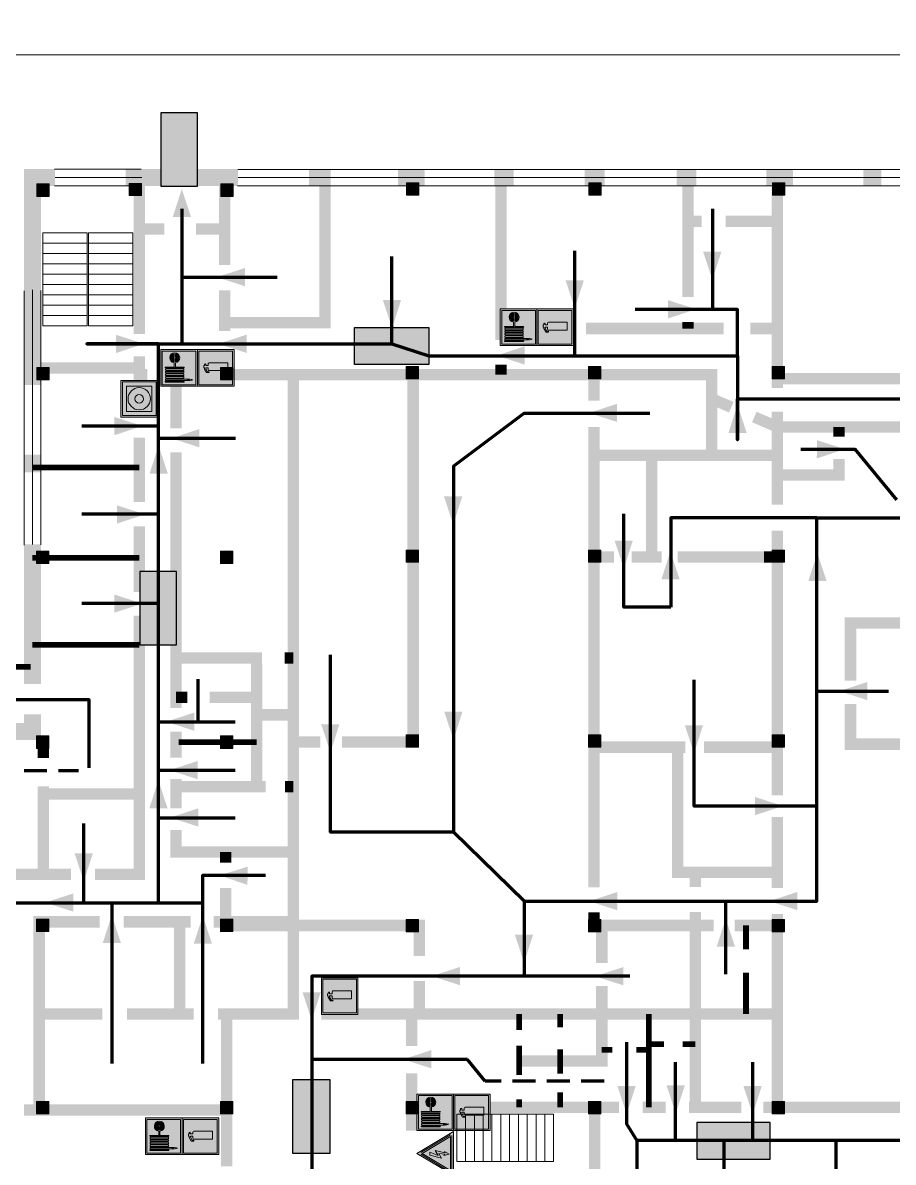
# Model space of a CAD drawing. Header units: millimetres. Extents: x 13810 to 67229, y 12374 to 21950.
# Drawn here: x 21347.9 to 21500.2, y 15143.7 to 15343 of the extents above; entities that cross this region are included whole.
import ezdxf

# ---------------------------------------------------------------- set-up
doc = ezdxf.new("R2010")
doc.units = ezdxf.units.MM
doc.linetypes.add('{ Wide Dash }', pattern=[12, 4, -2, 4, -2])
doc.layers.add('План_Штампы', color=7, linetype='Continuous')

# ---------------------------------------------------------------- blocks, each defined once
blk = doc.blocks.new('A$C32E8229D')
at = {"true_color": 0xffffff}
blk.add_hatch(color=7, dxfattribs=at).paths.add_polyline_path([(0, 0), (0, -8), (16, -8), (16, 0)])
h = blk.add_hatch(color=126)
h.paths.add_polyline_path([(0.2, -0.2), (15.8, -0.2), (15.8, -7.8), (0.2, -7.8)])
h.paths.add_polyline_path([(13.49, -2.05), (12.08, -2.05), (11.37, -2.63, 0.162397), (11.29, -2.84), (11.29, -3.63), (10.35, -3.63), (10.35, -4.05), (11.68, -4.05), (11.68, -3.48), (12.26, -4.28), (11.29, -5.1), (11.29, -6.78), (11.85, -6.78), (11.85, -5.44), (12.8, -4.64), (12.8, -5.94), (14.46, -5.94), (14.46, -5.39), (13.45, -5.39), (13.45, -3.97), (12.46, -2.59), (13.15, -2.59), (13.69, -3.34), (14.18, -3)], flags=16)
h.paths.add_polyline_path([(10.74, -1.82, 1), (11.8, -1.82, 1)], flags=16)
h.paths.add_polyline_path([(9.39, -3.59), (5.99, -3.59), (6.56, -3.03), (5.91, -3.03), (5.1, -3.83), (5.91, -4.64), (6.56, -4.64), (5.99, -4.09), (9.39, -4.09)], flags=16)
h.paths.add_polyline_path([(4.29, -1.08), (1.72, -1.08), (1.72, -6.6), (4.29, -6.6)], flags=16)
at = {"color": 126}
blk.add_lwpolyline([(16, -8), (0, -8), (0, 0), (16, 0)], close=True, dxfattribs=at)
blk = doc.blocks.new('A$C54414219')
at = {"true_color": 0xffffff}
h = blk.add_hatch(color=7, dxfattribs=at)
h.paths.add_polyline_path([(2.39, -9.45), (2.39, -18.3), (11.23, -18.3), (11.23, -9.45)], flags=0)
h.paths.add_polyline_path([(10.71, -13.87, -1), (2.92, -13.87, -1)], flags=0)
h.paths.add_polyline_path([(8.3, -13.87, -1), (5.33, -13.87, -1)], flags=0)
h.paths.add_polyline_path([(0.41, -7.47), (0.41, -20.27), (13.21, -20.27), (13.21, -7.47)])
h.paths.add_polyline_path([(0.92, -19.77), (12.71, -19.77), (12.71, -7.98), (0.92, -7.98)], flags=16)
h.paths.add_polyline_path([(11.23, -9.45), (11.23, -18.3), (2.39, -18.3), (2.39, -9.45)], flags=0)
at = {"lineweight": 5}
h = blk.add_hatch(color=242, dxfattribs=at)
h.paths.add_polyline_path([(12.71, -7.98), (0.92, -7.98), (0.92, -19.77), (12.71, -19.77)])
h.paths.add_polyline_path([(11.23, -18.3), (2.39, -18.3), (2.39, -9.45), (11.23, -9.45)], flags=16)
h.paths.add_polyline_path([(10.71, -13.87, -1), (2.92, -13.87, -1)], flags=0)
h.paths.add_polyline_path([(8.3, -13.87, -1), (5.33, -13.87, -1)], flags=0)
at = {"true_color": 0xffffff}
h = blk.add_hatch(color=7, dxfattribs=at)
h.paths.add_polyline_path([(2.39, -9.45), (2.39, -18.3), (11.23, -18.3), (11.23, -9.45)])
h.paths.add_polyline_path([(10.71, -13.87, -1), (2.92, -13.87, -1)], flags=16)
h.paths.add_polyline_path([(8.3, -13.87, -1), (5.33, -13.87, -1)], flags=0)
at = {"lineweight": 5}
h = blk.add_hatch(color=242, dxfattribs=at)
h.paths.add_polyline_path([(2.92, -13.87, 1), (10.71, -13.87, 1)])
h.paths.add_polyline_path([(8.3, -13.87, -1), (5.33, -13.87, -1)], flags=16)
at = {"color": 242, "lineweight": 5}
for p, q in [((0.41, -20.27), (0.41, -7.47)), ((0.41, -7.47), (13.21, -7.47)), ((0.41, -7.47), (13.21, -7.47)), ((13.21, -20.27), (13.21, -7.47)), ((0.41, -20.27), (13.21, -20.27))]:
    blk.add_line(p, q, dxfattribs=at)
for points in [[(0.92, -7.98), (12.71, -7.98), (12.71, -19.77), (0.92, -19.77)], [(2.39, -9.45), (11.23, -9.45), (11.23, -18.3), (2.39, -18.3)]]:
    blk.add_lwpolyline(points, close=True, dxfattribs=at)
for radius in [3.89, 1.49]:
    blk.add_circle((6.81, -13.87), radius, dxfattribs=at)
blk = doc.blocks.new('A$C7B4425F7')
at = {"true_color": 0xffffff}
blk.add_hatch(color=7, dxfattribs=at).paths.add_polyline_path([(0, 0), (-16, 0), (-16, -8), (0, -8)])
h = blk.add_hatch(color=126)
h.paths.add_polyline_path([(-0.2, -0.2), (-15.8, -0.2), (-15.8, -7.8), (-0.2, -7.8)])
h.paths.add_polyline_path([(-11.76, -2.03), (-11.76, -3.66), (-11.17, -3.66, -0.568275), (-11.17, -6.18), (-12.58, -6.18), (-12.58, -2.03)], flags=16)
h.paths.add_polyline_path([(-13.33, -4.12, -0.495768), (-13.59, -6.18), (-15.03, -6.18), (-15.03, -2.03), (-13.59, -2.03, -0.487973)], flags=16)
h.paths.add_polyline_path([(-10.25, -2.03), (-9.48, -2.03), (-9.48, -6.18), (-10.25, -6.18)], flags=16)
h.paths.add_polyline_path([(-13.84, -3.69), (-14.24, -3.69), (-14.24, -3.03), (-13.9, -3.03, -0.692621)], flags=0)
h.paths.add_polyline_path([(-9.15, -2.03), (-8.4, -2.03), (-8.04, -3.07), (-7.68, -2.03), (-6.93, -2.03), (-7.64, -4.1), (-6.93, -6.18), (-7.68, -6.18), (-8.04, -5.14), (-8.4, -6.18), (-9.15, -6.18), (-8.44, -4.1)], flags=16)
h.paths.add_polyline_path([(-11.76, -4.46), (-11.42, -4.46, -0.692621), (-11.36, -5.12), (-11.76, -5.12)], flags=0)
h.paths.add_polyline_path([(-13.9, -5.2), (-14.24, -5.2), (-14.24, -4.55), (-13.84, -4.55, -0.708038)], flags=0)
edge = h.paths.add_edge_path(flags=16)
edge.add_ellipse((-5.51, -4.08), major_axis=(0, 2.05), ratio=0.586184, start_angle=0, end_angle=360)
edge = h.paths.add_edge_path(flags=0)
edge.add_ellipse((-5.51, -4.08), major_axis=(0, 1.14), ratio=0.454828, start_angle=0, end_angle=360)
h.paths.add_polyline_path([(-4.13, -4.96, 0.377264), (-3.48, -4.52, 0.0555), (-3.16, -2.03), (-1.66, -2.03), (-1.66, -4.96), (-0.96, -4.96), (-0.96, -7.01), (-1.75, -7.01), (-1.75, -6.18), (-3.3, -6.18), (-3.3, -7.02), (-4.13, -7.02)], flags=16)
h.paths.add_polyline_path([(-2.73, -2.91), (-2.28, -2.91), (-2.28, -4.96), (-3.05, -4.96, 0.079136)], flags=0)
at = {"color": 126}
blk.add_lwpolyline([(-16, -8), (0, -8), (0, 0), (-16, 0)], close=True, dxfattribs=at)
blk = doc.blocks.new('A$C3AD82952')
at = {"true_color": 0xf5f5ff}
h = blk.add_hatch(color=7, dxfattribs=at)
h.dxf.hatch_style = 1
h.paths.add_polyline_path([(8.21, 8.73, 0.414214), (7.89, 9.05), (7.22, 9.05), (7.22, 9.92), (7.59, 9.92, 1), (7.57, 10.36), (7.22, 10.36), (7.22, 10.6), (6.43, 10.6), (6.43, 10.36), (6.01, 10.36), (4.74, 9.59), (4.74, 8.69), (4.98, 8.73), (4.98, 9.26), (6.12, 9.91), (6.43, 9.91), (6.43, 9.05), (5.76, 9.05, 0.414214), (5.44, 8.73), (5.44, 2.2), (8.21, 2.2)], flags=0)
h.paths.add_polyline_path([(12.8, 12.8), (0, 12.8), (0, 0), (12.8, 0)])
h.paths.add_polyline_path([(0.51, 12.29), (12.29, 12.29), (12.29, 0.51), (0.51, 0.51)], flags=16)
h.paths.add_polyline_path([(4.74, 9.59), (6.01, 10.36), (6.43, 10.36), (6.43, 10.6), (7.22, 10.6), (7.22, 10.36), (7.59, 10.36, -0.94586), (7.59, 9.92), (7.22, 9.92), (7.22, 9.05), (7.89, 9.05, -0.414214), (8.21, 8.73), (8.21, 2.2), (5.44, 2.2), (5.44, 8.73, -0.414214), (5.76, 9.05), (6.43, 9.05), (6.43, 9.91), (6.12, 9.91), (4.98, 9.26), (4.98, 8.73), (4.74, 8.69)], flags=0)
h = blk.add_hatch(color=242)
h.dxf.hatch_style = 1
h.paths.add_polyline_path([(12.29, 12.29), (0.51, 12.29), (0.51, 0.51), (12.29, 0.51)])
h.paths.add_polyline_path([(4.74, 8.69), (4.74, 9.59), (6.01, 10.36), (6.43, 10.36), (6.43, 10.6), (7.22, 10.6), (7.22, 10.36), (7.59, 10.36, -0.94586), (7.59, 9.92), (7.22, 9.92), (7.22, 9.05), (7.89, 9.05, -0.414214), (8.21, 8.73), (8.21, 2.2), (5.44, 2.2), (5.44, 8.73, -0.414214), (5.76, 9.05), (6.43, 9.05), (6.43, 9.91), (6.12, 9.91), (4.98, 9.26), (4.98, 8.73)], flags=16)
h = blk.add_hatch(color=7, dxfattribs=at)
h.dxf.hatch_style = 1
h.paths.add_polyline_path([(8.21, 8.73, 0.414214), (7.89, 9.05), (7.22, 9.05), (7.22, 9.92), (7.59, 9.92, 1), (7.57, 10.36), (7.22, 10.36), (7.22, 10.6), (6.43, 10.6), (6.43, 10.36), (6.01, 10.36), (4.74, 9.59), (4.74, 8.69), (4.98, 8.73), (4.98, 9.26), (6.12, 9.91), (6.43, 9.91), (6.43, 9.05), (5.76, 9.05, 0.414214), (5.44, 8.73), (5.44, 2.2), (8.21, 2.2)])
at = {"color": 242, "lineweight": 5}
for p, q in [((0, 0), (0, 12.8)), ((0, 12.8), (12.8, 12.8)), ((12.8, 0), (12.8, 12.8)), ((6.01, 10.36), (4.74, 9.59)), ((4.74, 9.59), (4.74, 8.69)), ((4.74, 8.69), (4.98, 8.73)), ((4.98, 9.26), (6.12, 9.91)), ((4.98, 8.73), (4.98, 9.26)), ((5.44, 2.2), (5.44, 8.73)), ((5.76, 9.05), (6.43, 9.05)), ((6.01, 10.36), (6.43, 10.36)), ((6.12, 9.91), (6.43, 9.91)), ((7.22, 10.6), (6.43, 10.6)), ((6.43, 10.6), (6.43, 10.36)), ((6.43, 9.91), (6.43, 9.05)), ((7.22, 10.36), (7.22, 10.6)), ((7.59, 10.36), (7.22, 10.36)), ((7.22, 9.05), (7.22, 9.92)), ((7.59, 9.92), (7.22, 9.92)), ((7.89, 9.05), (7.22, 9.05)), ((8.21, 2.2), (8.21, 8.73)), ((0, 0), (12.8, 0)), ((5.44, 2.2), (8.21, 2.2))]:
    blk.add_line(p, q, dxfattribs=at)
blk.add_lwpolyline([(0.51, 12.29), (12.29, 12.29), (12.29, 0.51), (0.51, 0.51)], close=True, dxfattribs=at)
for centre, radius, start, end in [((5.76, 8.73), 0.32, 90, 180), ((7.58, 10.14), 0.223, 273.1875, 86.8125), ((7.89, 8.73), 0.32, 0, 90)]:
    blk.add_arc(centre, radius, start, end, dxfattribs=at)
blk = doc.blocks.new('A$C37112FD5')
at = {"true_color": 0xf5f5ff}
h = blk.add_hatch(color=7, dxfattribs=at)
h.dxf.hatch_style = 1
h.paths.add_polyline_path([(12.8, -7.4), (0, -7.4), (0, -20.2), (12.8, -20.2)])
h.paths.add_polyline_path([(12.29, -7.91), (12.29, -19.69), (0.51, -19.69), (0.51, -7.91)], flags=16)
h.paths.add_polyline_path([(4.98, -9.04, -0.42597), (5.17, -9.22), (5.17, -12.25), (5.17, -15.29, -0.432244), (4.98, -15.47), (4.83, -15.47, -0.42597), (4.64, -15.29), (4.64, -12.25), (4.64, -9.22, -0.432244), (4.83, -9.04)], flags=0)
h.paths.add_polyline_path([(4.28, -9.22), (4.28, -12.25), (4.28, -15.29, -0.432244), (4.09, -15.47), (3.94, -15.47, -0.42597), (3.75, -15.29), (3.75, -12.25), (3.75, -9.22, -0.432244), (3.94, -9.04), (4.09, -9.04, -0.42597)], flags=0)
h.paths.add_polyline_path([(5.72, -9.04), (5.87, -9.04, -0.42597), (6.06, -9.22), (6.06, -12.25), (6.06, -15.29, -0.432244), (5.87, -15.47), (5.72, -15.47, -0.42597), (5.53, -15.29), (5.53, -12.25), (5.53, -9.22, -0.432244)], flags=0)
h.paths.add_polyline_path([(6.42, -8.9), (6.5, -8.9, -0.42597), (6.69, -9.08), (6.69, -12.03), (8.21, -12.03, -15.824349), (8.21, -12.47), (6.69, -12.47), (6.69, -15.42, -0.432244), (6.5, -15.6), (6.42, -15.6)], flags=0)
h.paths.add_polyline_path([(3.39, -9.22), (3.39, -12.25), (3.39, -15.29, -0.432244), (3.2, -15.47), (3.05, -15.47, -0.42597), (2.85, -15.29), (2.85, -12.25), (2.85, -9.22, -0.432244), (3.05, -9.04), (3.2, -9.04, -0.42597)], flags=0)
h.paths.add_polyline_path([(2.5, -9.22), (2.5, -16.71), (1.96, -16.71), (1.96, -9.22, -0.432244), (2.15, -9.04), (2.31, -9.04, -0.42597)], flags=0)
h.paths.add_polyline_path([(1.61, -8.9), (1.61, -15.6), (1.57, -15.6, -0.42597), (1.37, -15.42), (1.37, -12.03), (1.37, -9.09, -0.432244), (1.57, -8.9)], flags=0)
h.paths.add_polyline_path([(9.76, -10.81), (9.76, -12.03), (8.49, -12.03, -0.336371)], flags=0)
h.paths.add_polyline_path([(8.49, -12.47), (9.76, -12.47), (9.76, -13.7, -0.336371)], flags=0)
h.paths.add_polyline_path([(10.11, -10.81, -0.336371), (11.38, -12.03), (10.11, -12.03)], flags=0)
h.paths.add_polyline_path([(10.11, -12.47), (11.38, -12.47, -0.336371), (10.11, -13.7)], flags=0)
h.paths.add_polyline_path([(2.5, -16.84), (2.5, -17.05), (1.97, -17.05), (1.97, -16.84)], flags=0)
h.paths.add_polyline_path([(2.5, -17.24, -0.033778), (2.24, -18.6, -0.033778), (1.97, -17.24)], flags=0)
h = blk.add_hatch(color=242)
h.dxf.hatch_style = 1
h.paths.add_polyline_path([(12.29, -7.91), (0.51, -7.91), (0.51, -19.69), (12.29, -19.69)])
h.paths.add_polyline_path([(6.42, -15.6), (6.42, -8.9), (6.5, -8.9, -0.42597), (6.69, -9.08), (6.69, -12.03), (8.21, -12.03, -15.824349), (8.21, -12.47), (6.69, -12.47), (6.69, -15.42, -0.432244), (6.5, -15.6)], flags=16)
h.paths.add_polyline_path([(5.87, -15.47), (5.72, -15.47, -0.42597), (5.53, -15.29), (5.53, -12.25), (5.53, -9.22, -0.432244), (5.72, -9.04), (5.87, -9.04, -0.42597), (6.06, -9.22), (6.06, -12.25), (6.06, -15.29, -0.432244)], flags=16)
h.paths.add_polyline_path([(4.98, -15.47), (4.83, -15.47, -0.42597), (4.64, -15.29), (4.64, -12.25), (4.64, -9.22, -0.432244), (4.83, -9.04), (4.98, -9.04, -0.42597), (5.17, -9.22), (5.17, -12.25), (5.17, -15.29, -0.432244)], flags=16)
h.paths.add_polyline_path([(4.09, -15.47), (3.94, -15.47, -0.42597), (3.75, -15.29), (3.75, -12.25), (3.75, -9.22, -0.432244), (3.94, -9.04), (4.09, -9.04, -0.42597), (4.28, -9.22), (4.28, -12.25), (4.28, -15.29, -0.432244)], flags=16)
h.paths.add_polyline_path([(3.2, -15.47), (3.05, -15.47, -0.42597), (2.85, -15.29), (2.85, -12.25), (2.85, -9.22, -0.432244), (3.05, -9.04), (3.2, -9.04, -0.42597), (3.39, -9.22), (3.39, -12.25), (3.39, -15.29, -0.432244)], flags=16)
h.paths.add_polyline_path([(2.5, -17.05), (1.97, -17.05), (1.97, -16.84), (2.5, -16.84)], flags=16)
h.paths.add_polyline_path([(2.5, -17.24, -0.033778), (2.24, -18.6, -0.033778), (1.97, -17.24)], flags=16)
h.paths.add_polyline_path([(2.5, -16.71), (1.96, -16.71), (1.96, -9.22, -0.432244), (2.15, -9.04), (2.31, -9.04, -0.42597), (2.5, -9.22)], flags=16)
h.paths.add_polyline_path([(1.61, -15.6), (1.57, -15.6, -0.42597), (1.37, -15.42), (1.37, -12.03), (1.37, -9.09, -0.432244), (1.57, -8.9), (1.61, -8.9)], flags=16)
h.paths.add_polyline_path([(8.49, -12.47), (9.76, -12.47), (9.76, -13.7, -0.336371)], flags=0)
h.paths.add_polyline_path([(10.11, -13.7), (10.11, -12.47), (11.38, -12.47, -0.336371)], flags=0)
h.paths.add_polyline_path([(8.49, -12.03, -0.336371), (9.76, -10.81), (9.76, -12.03)], flags=0)
h.paths.add_polyline_path([(10.11, -12.03), (10.11, -10.81, -0.336371), (11.38, -12.03)], flags=0)
h = blk.add_hatch(color=7, dxfattribs=at)
h.dxf.hatch_style = 1
h.paths.add_polyline_path([(1.61, -8.9), (1.57, -8.9, 0.432244), (1.37, -9.09), (1.37, -12.03), (1.37, -15.42, 0.42597), (1.57, -15.6), (1.61, -15.6)])
h.paths.add_polyline_path([(2.5, -9.22, 0.42597), (2.31, -9.04), (2.15, -9.04, 0.432244), (1.96, -9.22), (1.96, -16.71), (2.5, -16.71)])
h.paths.add_polyline_path([(2.5, -16.84), (1.97, -16.84), (1.97, -17.05), (2.5, -17.05)])
h.paths.add_polyline_path([(2.5, -17.24), (1.97, -17.24, 0.033778), (2.24, -18.6, 0.033778)])
h.paths.add_polyline_path([(3.39, -12.25), (3.39, -9.22, 0.42597), (3.2, -9.04), (3.05, -9.04, 0.432244), (2.85, -9.22), (2.85, -12.25), (2.85, -15.29, 0.42597), (3.05, -15.47), (3.2, -15.47, 0.432244), (3.39, -15.29)])
h.paths.add_polyline_path([(4.28, -12.25), (4.28, -9.22, 0.42597), (4.09, -9.04), (3.94, -9.04, 0.432244), (3.75, -9.22), (3.75, -12.25), (3.75, -15.29, 0.42597), (3.94, -15.47), (4.09, -15.47, 0.432244), (4.28, -15.29)])
h.paths.add_polyline_path([(5.17, -12.25), (5.17, -9.22, 0.42597), (4.98, -9.04), (4.83, -9.04, 0.432244), (4.64, -9.22), (4.64, -12.25), (4.64, -15.29, 0.42597), (4.83, -15.47), (4.98, -15.47, 0.432244), (5.17, -15.29)])
h.paths.add_polyline_path([(6.06, -12.25), (6.06, -9.22, 0.42597), (5.87, -9.04), (5.72, -9.04, 0.432244), (5.53, -9.22), (5.53, -12.25), (5.53, -15.29, 0.42597), (5.72, -15.47), (5.87, -15.47, 0.432244), (6.06, -15.29)])
h.paths.add_polyline_path([(6.69, -12.47), (8.21, -12.47, 15.824349), (8.21, -12.03), (6.69, -12.03), (6.69, -9.08, 0.42597), (6.5, -8.9), (6.42, -8.9), (6.42, -15.6), (6.5, -15.6, 0.432244), (6.69, -15.42)])
h.paths.add_polyline_path([(8.49, -12.47), (9.76, -12.47), (9.76, -13.7, -0.336371)], flags=16)
h.paths.add_polyline_path([(8.49, -12.03, -0.336371), (9.76, -10.81), (9.76, -12.03)], flags=16)
h.paths.add_polyline_path([(10.11, -12.47), (11.38, -12.47, -0.336371), (10.11, -13.7)], flags=16)
h.paths.add_polyline_path([(10.11, -12.03), (10.11, -10.81, -0.336371), (11.38, -12.03)], flags=16)
h = blk.add_hatch(color=242)
h.dxf.hatch_style = 1
h.paths.add_polyline_path([(9.76, -10.81, 0.336371), (8.49, -12.03), (9.76, -12.03)])
h.paths.add_polyline_path([(10.11, -10.81), (10.11, -12.03), (11.38, -12.03, 0.336371)])
h.paths.add_polyline_path([(11.38, -12.47), (10.11, -12.47), (10.11, -13.7, 0.336371)])
h.paths.add_polyline_path([(9.76, -12.47), (8.49, -12.47, 0.336371), (9.76, -13.7)])
at = {"color": 242, "lineweight": 5}
for p, q in [((0, -20.2), (0, -7.4)), ((0, -7.4), (12.8, -7.4)), ((12.8, -20.2), (12.8, -7.4)), ((1.37, -12.03), (1.37, -9.08)), ((1.57, -8.9), (1.61, -8.9)), ((1.61, -8.9), (1.61, -15.6)), ((1.96, -16.71), (1.96, -9.22)), ((2.15, -9.04), (2.31, -9.04)), ((2.5, -16.71), (2.5, -9.22)), ((2.85, -12.25), (2.85, -9.22)), ((3.05, -9.04), (3.2, -9.04)), ((3.39, -12.25), (3.39, -9.22)), ((3.75, -12.25), (3.75, -9.22)), ((3.94, -9.04), (4.09, -9.04)), ((4.28, -12.25), (4.28, -9.22)), ((4.64, -12.25), (4.64, -9.22)), ((4.83, -9.04), (4.98, -9.04)), ((5.17, -12.25), (5.17, -9.22)), ((5.53, -12.25), (5.53, -9.22)), ((5.72, -9.04), (5.87, -9.04)), ((6.06, -12.25), (6.06, -9.22)), ((6.42, -8.9), (6.42, -15.6)), ((6.5, -8.9), (6.42, -8.9)), ((6.69, -12.03), (6.69, -9.08)), ((9.76, -10.81), (9.76, -12.03)), ((10.11, -10.81), (10.11, -12.03)), ((1.37, -12.03), (1.37, -15.42)), ((1.57, -15.6), (1.61, -15.6)), ((2.85, -12.25), (2.85, -15.29)), ((3.05, -15.47), (3.2, -15.47)), ((3.39, -12.25), (3.39, -15.29)), ((3.75, -12.25), (3.75, -15.29)), ((3.94, -15.47), (4.09, -15.47)), ((4.28, -12.25), (4.28, -15.29)), ((4.64, -12.25), (4.64, -15.29)), ((4.83, -15.47), (4.98, -15.47)), ((5.17, -12.25), (5.17, -15.29)), ((5.53, -12.25), (5.53, -15.29)), ((5.72, -15.47), (5.87, -15.47)), ((6.06, -12.25), (6.06, -15.29)), ((6.42, -15.6), (6.5, -15.6)), ((8.21, -12.03), (6.69, -12.03)), ((8.21, -12.47), (6.69, -12.47)), ((6.69, -12.47), (6.69, -15.42)), ((9.76, -12.03), (8.49, -12.03)), ((9.76, -12.47), (8.49, -12.47)), ((9.76, -12.47), (9.76, -13.7)), ((11.38, -12.03), (10.11, -12.03)), ((11.38, -12.47), (10.11, -12.47)), ((10.11, -12.47), (10.11, -13.7)), ((1.96, -16.71), (2.5, -16.71)), ((1.97, -16.84), (2.5, -16.84)), ((1.97, -17.05), (1.97, -16.84)), ((2.5, -17.05), (1.97, -17.05)), ((1.97, -17.24), (2.5, -17.24)), ((2.5, -16.84), (2.5, -17.05)), ((0, -20.2), (12.8, -20.2))]:
    blk.add_line(p, q, dxfattribs=at)
blk.add_lwpolyline([(0.51, -7.91), (12.29, -7.91), (12.29, -19.69), (0.51, -19.69)], close=True, dxfattribs=at)
for centre, radius, start, end in [((1.56, -9.09), 0.182, 87.1027, 180.6071), ((2.15, -9.22), 0.182, 87.1027, 180.6071), ((2.32, -9.22), 0.182, 359.3929, 92.8973), ((3.04, -9.22), 0.182, 87.1027, 180.6071), ((3.21, -9.22), 0.182, 359.3929, 92.8973), ((3.93, -9.22), 0.182, 87.1027, 180.6071), ((4.1, -9.22), 0.182, 359.3929, 92.8973), ((4.82, -9.22), 0.182, 87.1027, 180.6071), ((4.99, -9.22), 0.182, 359.3929, 92.8973), ((5.71, -9.22), 0.182, 87.1027, 180.6071), ((5.88, -9.22), 0.182, 359.3929, 92.8973), ((6.51, -9.09), 0.182, 359.3929, 92.8973), ((9.93, -12.25), 1.74, 187.2319, 172.7681), ((9.93, -12.25), 1.46, 96.9927, 171.3585), ((9.93, -12.25), 1.46, 8.6415, 83.0073), ((1.56, -15.42), 0.182, 179.3929, 272.8973), ((3.04, -15.29), 0.182, 179.3929, 272.8973), ((3.21, -15.29), 0.182, 267.1027, 0.6071), ((3.93, -15.29), 0.182, 179.3929, 272.8973), ((4.1, -15.29), 0.182, 267.1027, 0.6071), ((4.82, -15.29), 0.182, 179.3929, 272.8973), ((4.99, -15.29), 0.182, 267.1027, 0.6071), ((5.71, -15.29), 0.182, 179.3929, 272.8973), ((5.88, -15.29), 0.182, 267.1027, 0.6071), ((6.51, -15.42), 0.182, 267.1027, 0.6071), ((9.93, -12.25), 1.46, 188.6415, 263.0073), ((9.93, -12.25), 1.46, 276.9927, 351.3585), ((12.17, -15.98), 10.27, 187.041, 194.7793), ((-7.7, -15.98), 10.27, 345.2207, 352.959)]:
    blk.add_arc(centre, radius, start, end, dxfattribs=at)
blk = doc.blocks.new('A$C3E6D3DDE')
at = {"lineweight": 5}
h = blk.add_hatch(color=40, dxfattribs=at)
h.paths.add_polyline_path([(24.1, 1.45), (16.46, -11.35), (31.74, -11.35)])
h.paths.add_polyline_path([(24.09, -0.46), (30.03, -10.41), (18.14, -10.41)], flags=16)
h.paths.add_polyline_path([(24.54, -3.08), (23.41, -6.02), (25.13, -5.01), (24.33, -8.5), (24.82, -8.27), (23.79, -9.86), (23.4, -8.04), (23.8, -8.43), (24.04, -6.29), (22.39, -7.25), (23.44, -3.08)], flags=0)
h = blk.add_hatch(color=256, dxfattribs=at)
h.paths.add_polyline_path([(24.37, 0.03, 0.567511), (23.82, 0.03), (17.59, -10.4, 0.582454), (17.86, -10.88), (30.32, -10.88, 0.582149), (30.6, -10.4)])
h.paths.add_polyline_path([(24.09, -0.46), (18.14, -10.41), (30.03, -10.41)], flags=16)
h.paths.add_polyline_path([(24.54, -3.08), (23.41, -6.02), (25.13, -5.01), (24.33, -8.5), (24.82, -8.27), (23.79, -9.86), (23.4, -8.04), (23.8, -8.43), (24.04, -6.29), (22.39, -7.25), (23.44, -3.08)], flags=0)
h = blk.add_hatch(color=40, dxfattribs=at)
h.paths.add_polyline_path([(24.09, -0.46), (18.14, -10.41), (30.03, -10.41)])
h.paths.add_polyline_path([(24.82, -8.27), (23.79, -9.86), (23.4, -8.04), (23.8, -8.43), (24.04, -6.29), (22.39, -7.25), (23.44, -3.08), (24.54, -3.08), (23.41, -6.02), (25.13, -5.01), (24.33, -8.5)], flags=16)
at = {"color": 40, "lineweight": 5}
for p, q in [((16.46, -11.35), (24.1, 1.45)), ((24.1, 1.45), (31.74, -11.35))]:
    blk.add_line(p, q, dxfattribs=at)
at = {"lineweight": 5}
for p, q in [((17.59, -10.4), (23.82, 0.03)), ((24.37, 0.03), (30.6, -10.4)), ((18.14, -10.41), (24.09, -0.46)), ((23.44, -3.08), (22.39, -7.25)), ((23.41, -6.02), (24.54, -3.08)), ((24.54, -3.08), (23.44, -3.08)), ((24.09, -0.46), (30.03, -10.41)), ((22.39, -7.25), (24.04, -6.29)), ((25.13, -5.01), (23.41, -6.02)), ((24.04, -6.29), (23.8, -8.43)), ((24.33, -8.5), (25.13, -5.01)), ((17.86, -10.88), (30.32, -10.88)), ((18.14, -10.41), (30.03, -10.41)), ((23.8, -8.43), (23.4, -8.04)), ((23.4, -8.04), (23.79, -9.86)), ((23.79, -9.86), (24.82, -8.27)), ((24.82, -8.27), (24.33, -8.5))]:
    blk.add_line(p, q, dxfattribs=at)
at = {"color": 50, "lineweight": 5}
blk.add_line((31.74, -11.35), (16.46, -11.35), dxfattribs=at)

msp = doc.modelspace()

# ---------------------------------------------------------------- hatches: boundary and pattern name
at = {"lineweight": 0}
h = msp.add_hatch(color=256, dxfattribs=at)
h.dxf.hatch_style = 1
h.paths.add_polyline_path([(21352.58, 15314.76), (21350.42, 15314.76), (21350.42, 15312.6), (21352.58, 15312.6)])
h = msp.add_hatch(color=256, dxfattribs=at)
h.dxf.hatch_style = 1
h.paths.add_polyline_path([(21368.72, 15314.87), (21366.56, 15314.87), (21366.56, 15312.72), (21368.72, 15312.72)])
h = msp.add_hatch(color=256, dxfattribs=at)
h.dxf.hatch_style = 1
h.paths.add_polyline_path([(21384.75, 15314.76), (21382.6, 15314.76), (21382.6, 15312.6), (21384.75, 15312.6)])
h = msp.add_hatch(color=256, dxfattribs=at)
h.dxf.hatch_style = 1
h.paths.add_polyline_path([(21417.22, 15314.96), (21415.06, 15314.96), (21415.06, 15312.81), (21417.22, 15312.81)])
h = msp.add_hatch(color=256, dxfattribs=at)
h.dxf.hatch_style = 1
h.paths.add_polyline_path([(21449.11, 15314.96), (21446.95, 15314.96), (21446.95, 15312.81), (21449.11, 15312.81)])
h = msp.add_hatch(color=256, dxfattribs=at)
h.dxf.hatch_style = 1
h.paths.add_polyline_path([(21481.24, 15314.96), (21479.08, 15314.96), (21479.08, 15312.81), (21481.24, 15312.81)])
h = msp.add_hatch(color=256, dxfattribs=at)
h.dxf.hatch_style = 1
h.paths.add_polyline_path([(21352.54, 15282.65), (21350.38, 15282.65), (21350.38, 15280.49), (21352.54, 15280.49)])
h = msp.add_hatch(color=256, dxfattribs=at)
h.dxf.hatch_style = 1
h.paths.add_polyline_path([(21384.71, 15282.65), (21382.55, 15282.65), (21382.55, 15280.49), (21384.71, 15280.49)])
h = msp.add_hatch(color=256, dxfattribs=at)
h.dxf.hatch_style = 1
h.paths.add_polyline_path([(21417.18, 15282.85), (21415.02, 15282.85), (21415.02, 15280.7), (21417.18, 15280.7)])
h = msp.add_hatch(color=256, dxfattribs=at)
h.dxf.hatch_style = 1
h.paths.add_polyline_path([(21449.06, 15282.85), (21446.9, 15282.85), (21446.9, 15280.7), (21449.06, 15280.7)])
h = msp.add_hatch(color=256, dxfattribs=at)
h.dxf.hatch_style = 1
h.paths.add_polyline_path([(21481.19, 15282.85), (21479.03, 15282.85), (21479.03, 15280.7), (21481.19, 15280.7)])
h = msp.add_hatch(color=256, dxfattribs=at)
h.dxf.hatch_style = 1
h.paths.add_polyline_path([(21352.53, 15250.53), (21350.37, 15250.53), (21350.37, 15248.38), (21352.53, 15248.38)])
h = msp.add_hatch(color=256, dxfattribs=at)
h.dxf.hatch_style = 1
h.paths.add_polyline_path([(21384.7, 15250.53), (21382.54, 15250.53), (21382.54, 15248.38), (21384.7, 15248.38)])
h = msp.add_hatch(color=256, dxfattribs=at)
h.dxf.hatch_style = 1
h.paths.add_polyline_path([(21417.17, 15250.74), (21415.01, 15250.74), (21415.01, 15248.59), (21417.17, 15248.59)])
h = msp.add_hatch(color=256, dxfattribs=at)
h.dxf.hatch_style = 1
h.paths.add_polyline_path([(21449.06, 15250.74), (21446.9, 15250.74), (21446.9, 15248.59), (21449.06, 15248.59)])
h = msp.add_hatch(color=256, dxfattribs=at)
h.dxf.hatch_style = 1
h.paths.add_polyline_path([(21481.18, 15250.74), (21479.03, 15250.74), (21479.03, 15248.59), (21481.18, 15248.59)])
h = msp.add_hatch(color=256, dxfattribs=at)
h.dxf.hatch_style = 1
h.paths.add_polyline_path([(21352.5, 15218.21), (21350.34, 15218.21), (21350.34, 15216.05), (21352.5, 15216.05)])
h = msp.add_hatch(color=256, dxfattribs=at)
h.dxf.hatch_style = 1
h.paths.add_polyline_path([(21384.68, 15218.21), (21382.52, 15218.21), (21382.52, 15216.05), (21384.68, 15216.05)])
h = msp.add_hatch(color=256, dxfattribs=at)
h.dxf.hatch_style = 1
h.paths.add_polyline_path([(21417.14, 15218.42), (21414.98, 15218.42), (21414.98, 15216.26), (21417.14, 15216.26)])
h = msp.add_hatch(color=256, dxfattribs=at)
h.dxf.hatch_style = 1
h.paths.add_polyline_path([(21449.03, 15218.42), (21446.87, 15218.42), (21446.87, 15216.26), (21449.03, 15216.26)])
h = msp.add_hatch(color=256, dxfattribs=at)
h.dxf.hatch_style = 1
h.paths.add_polyline_path([(21481.16, 15218.42), (21479, 15218.42), (21479, 15216.26), (21481.16, 15216.26)])
h = msp.add_hatch(color=256, dxfattribs=at)
h.dxf.hatch_style = 1
h.paths.add_polyline_path([(21352.5, 15186.15), (21350.34, 15186.15), (21350.34, 15184), (21352.5, 15184)])
h = msp.add_hatch(color=256, dxfattribs=at)
h.dxf.hatch_style = 1
h.paths.add_polyline_path([(21384.68, 15186.15), (21382.52, 15186.15), (21382.52, 15184), (21384.68, 15184)])
h = msp.add_hatch(color=256, dxfattribs=at)
h.dxf.hatch_style = 1
h.paths.add_polyline_path([(21417.14, 15186.14), (21414.98, 15186.14), (21414.98, 15183.98), (21417.14, 15183.98)])
h = msp.add_hatch(color=256, dxfattribs=at)
h.dxf.hatch_style = 1
h.paths.add_polyline_path([(21449.03, 15186.14), (21446.87, 15186.14), (21446.87, 15183.98), (21449.03, 15183.98)])
h = msp.add_hatch(color=256, dxfattribs=at)
h.dxf.hatch_style = 1
h.paths.add_polyline_path([(21481.16, 15186.14), (21479, 15186.14), (21479, 15183.98), (21481.16, 15183.98)])
h = msp.add_hatch(color=256, dxfattribs=at)
h.dxf.hatch_style = 1
h.paths.add_polyline_path([(21352.5, 15154.3), (21350.34, 15154.3), (21350.34, 15152.15), (21352.5, 15152.15)])
h = msp.add_hatch(color=256, dxfattribs=at)
h.dxf.hatch_style = 1
h.paths.add_polyline_path([(21384.68, 15154.3), (21382.52, 15154.3), (21382.52, 15152.15), (21384.68, 15152.15)])
h = msp.add_hatch(color=256, dxfattribs=at)
h.dxf.hatch_style = 1
h.paths.add_polyline_path([(21417.14, 15154.3), (21414.98, 15154.3), (21414.98, 15152.15), (21417.14, 15152.15)])
h = msp.add_hatch(color=256, dxfattribs=at)
h.dxf.hatch_style = 1
h.paths.add_polyline_path([(21449.03, 15154.3), (21446.87, 15154.3), (21446.87, 15152.15), (21449.03, 15152.15)])
h = msp.add_hatch(color=256, dxfattribs=at)
h.dxf.hatch_style = 1
h.paths.add_polyline_path([(21481.16, 15154.3), (21479, 15154.3), (21479, 15152.15), (21481.16, 15152.15)])

# ---------------------------------------------------------------- linework, layer by layer
at = {"color": 126, "lineweight": 0, "true_color": 0x008754}
for points in [[(21121.1, 15732.36), (21721.1, 15732.36), (21721.1, 15337.36), (21121.1, 15337.36)], [(21121.1, 15337.36), (21721.1, 15337.36), (21721.1, 14942.36), (21121.1, 14942.36)]]:
    msp.add_lwpolyline(points, close=True, dxfattribs=at)
at = {"lineweight": 0}
for points, const_width in [([(21349.64, 15279.59), (21349.64, 15315.9), (21353.6, 15315.9)], 3), ([(21365.92, 15315.9), (21372.36, 15315.9)], 3), ([(21368.35, 15288.55), (21368.35, 15315.85), (21368.35, 15306.87), (21372.68, 15306.87)], 2), ([(21378.01, 15315.9), (21385.61, 15315.9)], 3), ([(21378.25, 15306.87), (21383.25, 15306.87), (21383.25, 15316.06), (21383.25, 15300.6)], 2), ([(21383.25, 15290.51), (21400.82, 15290.51), (21400.82, 15315.68)], 2), ([(21398.01, 15315.9), (21401.8, 15315.9)], 3), ([(21413.58, 15315.9), (21418.23, 15315.9)], 3), ([(21430.4, 15315.9), (21433.79, 15315.9)], 3), ([(21431.59, 15315.1), (21431.59, 15287.46)], 2), ([(21446.25, 15315.9), (21449.75, 15315.9)], 3), ([(21462.31, 15315.9), (21465.76, 15315.9)], 3), ([(21464.28, 15295), (21464.28, 15315.39), (21464.28, 15308.23), (21466.69, 15308.23)], 2), ([(21478, 15315.9), (21482.67, 15315.9)], 3), ([(21479.93, 15279.1), (21479.93, 15316.08)], 2), ([(21494.99, 15315.9), (21498.12, 15315.9)], 3), ([(21479.93, 15308.23), (21470.91, 15308.23)], 2), ([(21383.25, 15296.18), (21383.25, 15289.06)], 2), ([(21431.59, 15289.48), (21442.32, 15289.48)], 2), ([(21446.47, 15289.48), (21470.51, 15289.48)], 2), ([(21464.28, 15289.48), (21464.28, 15290.64)], 2), ([(21479.93, 15289.48), (21475.18, 15289.48)], 2), ([(21368.35, 15281.4), (21368.35, 15284.6)], 2), ([(21383.25, 15284.72), (21383.25, 15281.4)], 2), ([(21431.59, 15281.4), (21431.59, 15283.16)], 2), ([(21368.35, 15282.57), (21349.64, 15282.57)], 2), ([(21368.35, 15274.49), (21368.35, 15281.4), (21369.72, 15281.4)], 2), ([(21373.47, 15281.4), (21455.64, 15281.4)], 2), ([(21374.73, 15281.4), (21374.73, 15272.04)], 2), ([(21381.32, 15185.71), (21395.25, 15185.71), (21395.25, 15281.4)], 2), ([(21416.22, 15281.1), (21416.22, 15217.16), (21403.76, 15217.16)], 2), ([(21447.86, 15276.85), (21447.86, 15281.21)], 2), ([(21454.3, 15281.4), (21468.45, 15281.4), (21468.45, 15267.32), (21479.93, 15267.32), (21479.93, 15274.95)], 2), ([(21479.93, 15280.7), (21504.61, 15280.7)], 2), ([(21468.45, 15277.18), (21471.87, 15275.72)], 2), ([(21475.89, 15274), (21479.93, 15272.27)], 2), ([(21468.45, 15267.32), (21447.86, 15267.32), (21447.86, 15272.28)], 2), ([(21479.93, 15272.27), (21544.18, 15272.27)], 2), ([(21490.71, 15272.27), (21490.71, 15270.59)], 2), ([(21368.35, 15259.16), (21368.35, 15270.37)], 2), ([(21349.64, 15264.35), (21349.64, 15267.43)], 3), ([(21374.73, 15267.84), (21374.73, 15223.08)], 2), ([(21447.86, 15267.32), (21447.86, 15191.72)], 2), ([(21457.95, 15249.53), (21457.95, 15267.32)], 2), ([(21479.93, 15267.32), (21479.93, 15258.69)], 2), ([(21490.71, 15266.67), (21490.71, 15263.85), (21479.93, 15263.85)], 2), ([(21349.64, 15265.18), (21368.35, 15265.18)], 1), ([(21368.35, 15243.42), (21368.35, 15254.91)], 2), ([(21479.93, 15254.1), (21479.93, 15207.82)], 2), ([(21349.64, 15227.28), (21349.64, 15251.72)], 3), ([(21447.86, 15249.53), (21451.35, 15249.53)], 2), ([(21454.42, 15249.53), (21459.72, 15249.53)], 2), ([(21462.48, 15249.53), (21478.54, 15249.53)], 2), ([(21477.58, 15249.53), (21479.78, 15249.53)], 2), ([(21368.35, 15249.39), (21349.64, 15249.39)], 1), ([(21360.6, 15194), (21368.35, 15194), (21368.35, 15239.24)], 2), ([(21492.72, 15227.9), (21492.72, 15237.99), (21504.69, 15237.99), (21504.69, 15216.78), (21492.72, 15216.78), (21492.72, 15223.79)], 2), ([(21368.35, 15234.17), (21349.64, 15234.17)], 1), ([(21388.86, 15217.12), (21388.86, 15217.12), (21388.86, 15209.33), (21388.86, 15231.86), (21389.76, 15231.86), (21374.73, 15231.86)], 2), ([(21395.25, 15231.86), (21393.75, 15231.86)], 2), ([(21276.29, 15228.02), (21276.29, 15230.33), (21349.3, 15230.33), (21319.03, 15230.33), (21319.03, 15227.95)], 1), ([(21374.73, 15224.96), (21376.74, 15224.96)], 2), ([(21388.86, 15224.96), (21380.65, 15224.96)], 2), ([(21304.56, 15219), (21349.64, 15219), (21349.64, 15222)], 3), ([(21388.86, 15221.91), (21395.25, 15221.91)], 2), ([(21374.73, 15218.94), (21374.73, 15214.43)], 2), ([(21395.25, 15217.16), (21399.99, 15217.16)], 2), ([(21351.54, 15216.5), (21351.54, 15214.35)], 2), ([(21388.86, 15217.12), (21375.2, 15217.12)], 1), ([(21463.86, 15216.26), (21447.86, 15216.26)], 2), ([(21462.5, 15216.26), (21462.5, 15194.36), (21479.93, 15194.36)], 2), ([(21479.93, 15216.26), (21467.11, 15216.26)], 2), ([(21351.54, 15209.43), (21351.54, 15194)], 2), ([(21374.73, 15210.67), (21374.73, 15205.54)], 2), ([(21374.73, 15209.33), (21390.43, 15209.33)], 2), ([(21395.25, 15209.33), (21393.84, 15209.33)], 2), ([(21351.54, 15208.06), (21368.35, 15208.06)], 2), ([(21479.93, 15204.06), (21479.93, 15191.65)], 2), ([(21374.73, 15201.77), (21374.73, 15197.9), (21395.25, 15197.9)], 2), ([(21383.45, 15197.9), (21383.45, 15196.04)], 2), ([(21330.12, 15194), (21356.37, 15194)], 2), ([(21465.58, 15194.36), (21465.58, 15191.78)], 2), ([(21383.45, 15191.65), (21383.45, 15185.71)], 2), ([(21447.86, 15187.39), (21447.86, 15184.96)], 2), ([(21465.58, 15187.4), (21465.58, 15153.25)], 2), ([(21350.82, 15169.59), (21350.82, 15185.71), (21361.37, 15185.71)], 2), ([(21365.62, 15185.71), (21377.29, 15185.71)], 2), ([(21375.4, 15169.59), (21375.4, 15185.71)], 2), ([(21395.25, 15185.71), (21395.25, 15169.59), (21383.6, 15169.59), (21396.02, 15169.59)], 2), ([(21479.93, 15187.1), (21479.93, 15153.25), (21477.45, 15153.25)], 2), ([(21418.3, 15185.07), (21383.6, 15185.07)], 2), ([(21417.3, 15179.71), (21417.3, 15185.07)], 2), ([(21468.76, 15185.07), (21446.85, 15185.07)], 2), ([(21449.22, 15185.1), (21449.22, 15178.53)], 2), ([(21479, 15185.07), (21472.44, 15185.07)], 2), ([(21474.44, 15185.07), (21474.44, 15180.89)], 1), ([(21417.3, 15169.59), (21417.3, 15175.37)], 2), ([(21474.44, 15169.59), (21474.44, 15176.82)], 1), ([(21434.79, 15161.38), (21449.22, 15161.38), (21449.22, 15174.46)], 2), ([(21361.89, 15169.59), (21350.82, 15169.59), (21350.82, 15169.59)], 2), ([(21350.82, 15169.59), (21350.82, 15152.78)], 2), ([(21377.83, 15169.59), (21366.15, 15169.59)], 2), ([(21383.6, 15152.78), (21383.6, 15169.59), (21382.12, 15169.59)], 2), ([(21400.15, 15169.59), (21479.93, 15169.59)], 2), ([(21415.96, 15169.59), (21415.96, 15163.98)], 2), ([(21434.79, 15169.59), (21434.79, 15166.8)], 1), ([(21441.95, 15169.59), (21441.95, 15167.23)], 1), ([(21457.45, 15153.25), (21457.45, 15169.59), (21457.45, 15169.59), (21457.45, 15164.31), (21460.1, 15164.31)], 1), ([(21434.79, 15158.89), (21434.79, 15164.04)], 1), ([(21465.58, 15164.31), (21463.35, 15164.31)], 1), ([(21441.95, 15159.16), (21441.95, 15163.39)], 1), ([(21449.22, 15163.32), (21451.08, 15163.32)], 1), ([(21457.45, 15163.32), (21455.24, 15163.32)], 1), ([(21415.96, 15153.25), (21415.96, 15159.21)], 2), ([(21441.95, 15153.25), (21441.95, 15155.91)], 1), ([(21434.79, 15153.25), (21434.79, 15154.66)], 1), ([(21348.19, 15152.78), (21383.6, 15152.78), (21383.6, 15142.96)], 2), ([(21452.25, 15153.25), (21415.96, 15153.25), (21415.96, 15149.19)], 2), ([(21447.96, 15153.25), (21447.96, 15117.81), (21447.96, 15140.42), (21453.13, 15140.42)], 2), ([(21460.42, 15153.25), (21456.38, 15153.25)], 2), ([(21473.62, 15153.25), (21464.47, 15153.25)], 2), ([(21477.45, 15153.25), (21578.4, 15153.25)], 2)]:
    msp.add_lwpolyline(points, dxfattribs=dict(at, const_width=const_width))
for points in [[(21353.48, 15317.33), (21368.66, 15317.33)], [(21353.6, 15315.9), (21368.78, 15315.9)], [(21385.57, 15317.31), (21576.52, 15317.31)], [(21385.61, 15315.9), (21576.56, 15315.9)], [(21353.48, 15314.44), (21368.66, 15314.44)], [(21385.51, 15314.46), (21576.47, 15314.46)], [(21348.2, 15251.6), (21348.2, 15296.1)], [(21349.64, 15251.72), (21349.64, 15296.22)], [(21351.08, 15251.64), (21351.08, 15296.14)]]:
    msp.add_lwpolyline(points, dxfattribs=at)
for points in [[(21350.42, 15314.76), (21352.58, 15314.76), (21352.58, 15312.6), (21350.42, 15312.6)], [(21366.56, 15314.87), (21368.72, 15314.87), (21368.72, 15312.72), (21366.56, 15312.72)], [(21382.6, 15314.76), (21384.75, 15314.76), (21384.75, 15312.6), (21382.6, 15312.6)], [(21415.06, 15314.96), (21417.22, 15314.96), (21417.22, 15312.81), (21415.06, 15312.81)], [(21446.95, 15314.96), (21449.11, 15314.96), (21449.11, 15312.81), (21446.95, 15312.81)], [(21479.08, 15314.96), (21481.24, 15314.96), (21481.24, 15312.81), (21479.08, 15312.81)], [(21351.44, 15304.42), (21359.21, 15304.42), (21359.21, 15306.23), (21351.44, 15306.23)], [(21359.43, 15304.42), (21367.2, 15304.42), (21367.2, 15306.23), (21359.43, 15306.23)], [(21351.44, 15302.61), (21359.21, 15302.61), (21359.21, 15304.42), (21351.44, 15304.42)], [(21359.43, 15302.61), (21367.2, 15302.61), (21367.2, 15304.42), (21359.43, 15304.42)], [(21351.44, 15300.8), (21359.21, 15300.8), (21359.21, 15302.61), (21351.44, 15302.61)], [(21359.43, 15300.8), (21367.2, 15300.8), (21367.2, 15302.61), (21359.43, 15302.61)], [(21351.44, 15298.99), (21359.21, 15298.99), (21359.21, 15300.8), (21351.44, 15300.8)], [(21359.43, 15298.99), (21367.2, 15298.99), (21367.2, 15300.8), (21359.43, 15300.8)], [(21351.44, 15297.18), (21359.21, 15297.18), (21359.21, 15298.99), (21351.44, 15298.99)], [(21359.43, 15297.18), (21367.2, 15297.18), (21367.2, 15298.99), (21359.43, 15298.99)], [(21351.44, 15295.36), (21359.21, 15295.36), (21359.21, 15297.18), (21351.44, 15297.18)], [(21359.43, 15295.36), (21367.2, 15295.36), (21367.2, 15297.18), (21359.43, 15297.18)], [(21351.44, 15293.55), (21359.21, 15293.55), (21359.21, 15295.36), (21351.44, 15295.36)], [(21359.43, 15293.55), (21367.2, 15293.55), (21367.2, 15295.36), (21359.43, 15295.36)], [(21351.44, 15291.74), (21359.21, 15291.74), (21359.21, 15293.55), (21351.44, 15293.55)], [(21359.43, 15291.74), (21367.2, 15291.74), (21367.2, 15293.55), (21359.43, 15293.55)], [(21351.44, 15289.93), (21359.21, 15289.93), (21359.21, 15291.74), (21351.44, 15291.74)], [(21359.43, 15289.93), (21367.2, 15289.93), (21367.2, 15291.74), (21359.43, 15291.74)], [(21350.38, 15282.65), (21352.54, 15282.65), (21352.54, 15280.49), (21350.38, 15280.49)], [(21382.55, 15282.65), (21384.71, 15282.65), (21384.71, 15280.49), (21382.55, 15280.49)], [(21415.02, 15282.85), (21417.18, 15282.85), (21417.18, 15280.7), (21415.02, 15280.7)], [(21446.9, 15282.85), (21449.06, 15282.85), (21449.06, 15280.7), (21446.9, 15280.7)], [(21479.03, 15282.85), (21481.19, 15282.85), (21481.19, 15280.7), (21479.03, 15280.7)], [(21350.37, 15250.53), (21352.53, 15250.53), (21352.53, 15248.38), (21350.37, 15248.38)], [(21382.54, 15250.53), (21384.7, 15250.53), (21384.7, 15248.38), (21382.54, 15248.38)], [(21415.01, 15250.74), (21417.17, 15250.74), (21417.17, 15248.59), (21415.01, 15248.59)], [(21446.9, 15250.74), (21449.06, 15250.74), (21449.06, 15248.59), (21446.9, 15248.59)], [(21479.03, 15250.74), (21481.18, 15250.74), (21481.18, 15248.59), (21479.03, 15248.59)], [(21350.34, 15218.21), (21352.5, 15218.21), (21352.5, 15216.05), (21350.34, 15216.05)], [(21382.52, 15218.21), (21384.68, 15218.21), (21384.68, 15216.05), (21382.52, 15216.05)], [(21414.98, 15218.42), (21417.14, 15218.42), (21417.14, 15216.26), (21414.98, 15216.26)], [(21446.87, 15218.42), (21449.03, 15218.42), (21449.03, 15216.26), (21446.87, 15216.26)], [(21479, 15218.42), (21481.16, 15218.42), (21481.16, 15216.26), (21479, 15216.26)], [(21350.34, 15186.15), (21352.5, 15186.15), (21352.5, 15184), (21350.34, 15184)], [(21382.52, 15186.15), (21384.68, 15186.15), (21384.68, 15184), (21382.52, 15184)], [(21414.98, 15186.14), (21417.14, 15186.14), (21417.14, 15183.98), (21414.98, 15183.98)], [(21446.87, 15186.14), (21449.03, 15186.14), (21449.03, 15183.98), (21446.87, 15183.98)], [(21479, 15186.14), (21481.16, 15186.14), (21481.16, 15183.98), (21479, 15183.98)], [(21350.34, 15154.3), (21352.5, 15154.3), (21352.5, 15152.15), (21350.34, 15152.15)], [(21382.52, 15154.3), (21384.68, 15154.3), (21384.68, 15152.15), (21382.52, 15152.15)], [(21414.98, 15154.3), (21417.14, 15154.3), (21417.14, 15152.15), (21414.98, 15152.15)], [(21446.87, 15154.3), (21449.03, 15154.3), (21449.03, 15152.15), (21446.87, 15152.15)], [(21479, 15154.3), (21481.16, 15154.3), (21481.16, 15152.15), (21479, 15152.15)], [(21423.85, 15143.79), (21425.39, 15143.79), (21425.39, 15152.05), (21423.85, 15152.05)], [(21425.39, 15143.79), (21426.93, 15143.79), (21426.93, 15152.05), (21425.39, 15152.05)], [(21426.93, 15143.79), (21428.47, 15143.79), (21428.47, 15152.05), (21426.93, 15152.05)], [(21428.47, 15143.79), (21430.01, 15143.79), (21430.01, 15152.05), (21428.47, 15152.05)], [(21430.01, 15143.79), (21431.55, 15143.79), (21431.55, 15152.05), (21430.01, 15152.05)], [(21431.55, 15143.79), (21433.09, 15143.79), (21433.09, 15152.05), (21431.55, 15152.05)], [(21433.09, 15143.79), (21434.63, 15143.79), (21434.63, 15152.05), (21433.09, 15152.05)], [(21434.63, 15143.79), (21436.17, 15143.79), (21436.17, 15152.05), (21434.63, 15152.05)], [(21436.17, 15143.79), (21437.72, 15143.79), (21437.72, 15152.05), (21436.17, 15152.05)], [(21437.72, 15143.79), (21439.26, 15143.79), (21439.26, 15152.05), (21437.72, 15152.05)], [(21439.26, 15143.79), (21440.8, 15143.79), (21440.8, 15152.05), (21439.26, 15152.05)]]:
    msp.add_lwpolyline(points, close=True, dxfattribs=at)
at = {"color": 126, "lineweight": 100, "true_color": 0x008754}
for points in [[(21375.76, 15310.42), (21375.76, 15286.78)], [(21468.6, 15310.41), (21468.6, 15292.78)], [(21412.49, 15286.78), (21412.49, 15302.08)], [(21444.48, 15284.73), (21444.48, 15303.04)], [(21375.76, 15298.46), (21392.45, 15298.46)], [(21303.14, 15217.52), (21303.14, 15213.76), (21312.98, 15213.76), (21312.98, 15189.03), (21292.5, 15189.03), (21371.69, 15189.03), (21371.69, 15286.78), (21359.16, 15286.78), (21412.49, 15286.78), (21418.97, 15284.73), (21472.96, 15284.73), (21472.96, 15292.78), (21455.04, 15292.78)], [(21472.96, 15284.73), (21472.96, 15269.99), (21472.96, 15277.2), (21564.81, 15277.2), (21564.81, 15243.16), (21571.97, 15243.16)], [(21423.26, 15265.41), (21435.65, 15274.66), (21457.61, 15274.66)], [(21457.61, 15274.66), (21457.61, 15274.66)], [(21371.69, 15272.4), (21358.26, 15272.4)], [(21385.13, 15270.25), (21371.69, 15270.25)], [(21484.02, 15268.35), (21493.49, 15268.35), (21500.76, 15259.49)], [(21423.26, 15265.41), (21423.26, 15265.41), (21423.26, 15201.41), (21401.76, 15201.41), (21401.76, 15232.41)], [(21371.69, 15257.02), (21358.26, 15257.02)], [(21461.28, 15240.76), (21453.08, 15240.76), (21453.08, 15257.06)], [(21486.82, 15205.93), (21486.82, 15256.35), (21461.28, 15256.35), (21461.28, 15240.76)], [(21486.82, 15256.35), (21564.81, 15256.35)], [(21371.69, 15241.4), (21358.26, 15241.4)], [(21378.64, 15220.7), (21378.64, 15228.15)], [(21435.65, 15189.32), (21438.42, 15189.32), (21486.82, 15189.32), (21486.82, 15205.93), (21465.39, 15205.93), (21465.39, 15228.04)], [(21359.54, 15212.62), (21359.54, 15224.54), (21281.86, 15224.54)], [(21486.82, 15226.05), (21499.39, 15226.05)], [(21371.69, 15220.7), (21385.1, 15220.7)], [(21371.69, 15212.26), (21385.1, 15212.26)], [(21358.61, 15189.03), (21358.61, 15202.89)], [(21371.69, 15203.92), (21385.1, 15203.92)], [(21435.65, 15189.32), (21423.26, 15201.41)], [(21390.42, 15193.82), (21379.38, 15193.82), (21379.38, 15189.03)], [(21363.5, 15189.03), (21363.5, 15160.92)], [(21371.69, 15189.03), (21379.38, 15189.03), (21379.38, 15160.92)], [(21435.65, 15189.32), (21435.65, 15176.18)], [(21470.85, 15189.32), (21470.85, 15176.58)], [(21454.12, 15176.18), (21398.48, 15176.18), (21398.48, 15116.06)], [(21453.55, 15164.64), (21453.55, 15150.37), (21455.33, 15147.48)], [(21425.76, 15161.62), (21398.48, 15161.62)], [(21428.82, 15157.82), (21425.76, 15161.62)], [(21462.13, 15147.48), (21462.13, 15161.14)], [(21475.65, 15147.48), (21475.65, 15161.14)], [(21504.61, 15123.51), (21504.61, 15147.48), (21455.33, 15147.48), (21455.33, 15128.15)], [(21470.55, 15147.48), (21470.55, 15128.15)], [(21490.14, 15147.48), (21490.14, 15128.15)]]:
    msp.add_lwpolyline(points, dxfattribs=at)
at = {"color": 126, "linetype": '{ Wide Dash }', "lineweight": 100, "true_color": 0x008754}
for points in [[(21330.17, 15212.15), (21357.72, 15212.15)], [(21449.61, 15157.82), (21428.82, 15157.82)]]:
    msp.add_lwpolyline(points, dxfattribs=at)
at = {"layer": 'План_Штампы', "color": 126, "true_color": 0x008754}
for points in [[(21377.37, 15308.99), (21374.18, 15308.99), (21375.76, 15313.89)], [(21466.94, 15302.91), (21470.13, 15302.9), (21468.56, 15298.01)], [(21386.81, 15300.07), (21386.81, 15296.88), (21381.91, 15298.46)], [(21442.89, 15297.91), (21446.08, 15297.9), (21444.5, 15293)], [(21410.93, 15294.48), (21414.12, 15294.48), (21412.54, 15289.58)], [(21460.82, 15291.25), (21460.82, 15294.44), (21465.72, 15292.86)], [(21364.25, 15285.19), (21364.26, 15288.38), (21369.16, 15286.81)], [(21387.09, 15288.41), (21387.08, 15285.22), (21382.18, 15286.79)], [(21435.74, 15286.37), (21435.73, 15283.18), (21430.83, 15284.75)], [(21451.9, 15276.32), (21451.9, 15273.13), (21447, 15274.71)], [(21474.57, 15271.22), (21471.38, 15271.22), (21472.95, 15276.12)], [(21363.96, 15270.82), (21363.97, 15274.01), (21368.87, 15272.43)], [(21378.84, 15271.89), (21378.83, 15268.7), (21373.94, 15270.28)], [(21486.83, 15266.76), (21486.84, 15269.95), (21491.74, 15268.38)], [(21373.32, 15264.09), (21370.13, 15264.1), (21371.71, 15268.99)], [(21421.62, 15260.1), (21424.81, 15260.1), (21423.23, 15255.2)], [(21364.41, 15255.36), (21364.42, 15258.55), (21369.31, 15256.98)], [(21451.46, 15252.4), (21454.65, 15252.4), (21453.07, 15247.5)], [(21462.83, 15245.59), (21459.64, 15245.59), (21461.22, 15250.49)], [(21488.54, 15245.32), (21485.35, 15245.32), (21486.92, 15250.22)], [(21363.94, 15239.76), (21363.95, 15242.95), (21368.84, 15241.37)], [(21495.68, 15227.67), (21495.68, 15224.48), (21490.78, 15226.05)], [(21377.95, 15222.32), (21377.95, 15219.12), (21373.05, 15220.7)], [(21421.66, 15222.48), (21424.85, 15222.47), (21423.28, 15217.57)], [(21400.14, 15220.28), (21403.33, 15220.27), (21401.76, 15215.38)], [(21463.74, 15220.1), (21466.93, 15220.1), (21465.35, 15215.2)], [(21378.54, 15213.84), (21378.53, 15210.65), (21373.63, 15212.23)], [(21373.28, 15205.57), (21370.09, 15205.57), (21371.66, 15210.47)], [(21476, 15204.35), (21476.01, 15207.55), (21480.9, 15205.97)], [(21378.64, 15205.56), (21378.63, 15202.37), (21373.73, 15203.94)], [(21357.01, 15197.7), (21360.2, 15197.7), (21358.62, 15192.8)], [(21387.3, 15195.36), (21387.24, 15192.16), (21382.37, 15193.83)], [(21356.79, 15190.68), (21356.78, 15187.49), (21351.88, 15189.07)], [(21451.93, 15190.92), (21451.92, 15187.73), (21447.02, 15189.31)], [(21483.44, 15190.94), (21483.44, 15187.75), (21478.54, 15189.32)], [(21365.12, 15181.98), (21361.93, 15181.98), (21363.51, 15186.88)], [(21381.04, 15181.86), (21377.85, 15181.86), (21379.43, 15186.76)], [(21472.52, 15181.36), (21469.32, 15181.36), (21470.9, 15186.26)], [(21434.02, 15183.45), (21437.21, 15183.45), (21435.63, 15178.55)], [(21424.41, 15177.81), (21424.4, 15174.62), (21419.5, 15176.2)], [(21452.96, 15177.79), (21452.96, 15174.6), (21448.06, 15176.18)], [(21396.87, 15173.4), (21400.06, 15173.4), (21398.48, 15168.5)], [(21419.39, 15163.27), (21419.39, 15160.08), (21414.49, 15161.66)], [(21451.96, 15156.99), (21455.15, 15156.99), (21453.57, 15152.09)], [(21460.55, 15157.1), (21463.74, 15157.1), (21462.16, 15152.2)], [(21473.99, 15156.97), (21477.19, 15156.97), (21475.61, 15152.07)]]:
    msp.add_solid(points, dxfattribs=at)

# ---------------------------------------------------------------- block references
at = {"rotation": 90}
for name, p, xscale, yscale, zscale in [('A$C37112FD5', (21427.76, 15286.5), 0.4999987203627825, 0.4999987203627825, 0.4999987203627825), ('A$C3AD82952', (21444.26, 15286.5), 0.5, 0.5, 0.5), ('A$C37112FD5', (21368.4, 15279.39), 0.4999987203627825, 0.4999987203627825, 0.4999987203627825), ('A$C3AD82952', (21384.9, 15279.39), 0.5, 0.5, 0.5), ('A$C3AD82952', (21406.57, 15169.52), 0.5, 0.5, 0.5), ('A$C37112FD5', (21413.18, 15149.18), 0.4999987203627825, 0.4999987203627825, 0.4999987203627825), ('A$C3AD82952', (21429.68, 15149.18), 0.5, 0.5, 0.5), ('A$C37112FD5', (21365.71, 15145), 0.4999987203627825, 0.4999987203627825, 0.4999987203627825), ('A$C3AD82952', (21382.21, 15145), 0.5, 0.5, 0.5), ('A$C3E6D3DDE', (21417.58, 15133.15), 0.5, 0.5, 0.5)]:
    msp.add_blockref(name, p, dxfattribs=dict(at, xscale=xscale, yscale=yscale, zscale=zscale))
at = {"xscale": 0.5, "yscale": 0.5, "zscale": 0.5}
msp.add_blockref('A$C54414219', (21364.91, 15284.13), dxfattribs=at)
at = {"layer": 'План_Штампы', "xscale": 0.8, "yscale": 0.8, "zscale": 0.8, "rotation": 90}
msp.add_blockref('A$C7B4425F7', (21372.12, 15327.19), dxfattribs=at)
at = {"layer": 'План_Штампы', "color": 126, "true_color": 0x008754}
for p, xscale, yscale, zscale, rotation in [((21405.98, 15289.64), 0.8100087101568005, 0.8100087101568005, 0.8100087101568005, 359.9978653237144), ((21368.41, 15246.98), -0.8, 0.8, 0.8, 90), ((21395.18, 15145.16), 0.8100087101568005, 0.8100087101568005, 0.8100087101568005, 89.99786532371438)]:
    msp.add_blockref('A$C32E8229D', p, dxfattribs=dict(at, xscale=xscale, yscale=yscale, zscale=zscale, rotation=rotation))
at = {"layer": 'План_Штампы', "color": 126, "true_color": 0x008754, "xscale": -0.8, "yscale": 0.8, "zscale": 0.8}
msp.add_blockref('A$C32E8229D', (21478.65, 15150.62), dxfattribs=at)

doc.saveas('drawing.dxf')
